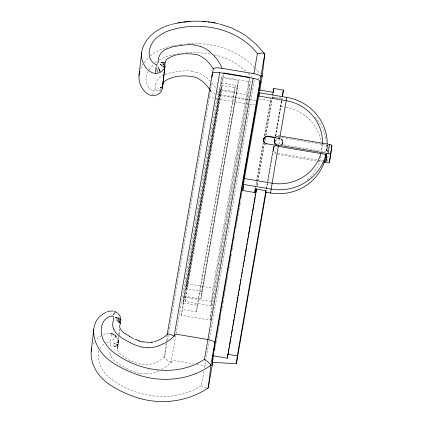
<?xml version="1.0" encoding="UTF-8"?>
<svg xmlns="http://www.w3.org/2000/svg" width="423" height="423" viewBox="0 0 423 423"><rect width="100%" height="100%" fill="white"/><g stroke="black" fill="none" stroke-linecap="round" stroke-linejoin="round"><path stroke-width="0.32" stroke-dasharray="2.12 1.59" d="M215.238 93.61L212.071 92.426L210.638 91.283L211.437 83.854M327.164 145.041L326.493 152.296M153.168 91.907L153.195 91.606M152.872 94.948L153.052 93.071M118.54 336.708L117.155 348.785C117.578 345.062 119.624 340.959 116.917 337.538A10.501 10.104 6.6 0 0 115.627 335.92C112.238 332.155 106.501 332.795 102.44 334.995M118.821 334.403L119.45 328.861M119.149 335.228L118.165 343.725L117.166 348.388A5.658 5.446 6.6 0 0 117.398 350.281C123.241 359.153 134.963 363.643 145.211 364.912A20.542 19.77 6.6 0 0 148.928 364.637L154.517 363.056L159.841 360.359A38.017 36.579 6.6 0 0 164.584 356.88L166.948 343.233M119.223 334.572L119.751 329.998M164.584 356.88L166.324 341.847M166.398 341.192L167.154 334.656M196.462 311.809L197.218 305.274L182.921 302.857L183.598 296.978L221.684 76.975L250.279 81.803L248.164 100.103L210.078 320.105L181.483 315.278L182.165 309.398L220.251 89.396L234.548 91.807L196.462 311.809L182.165 309.398M249.348 78.551L247.45 94.926L210.95 305.76L185.052 301.388L185.634 296.37L222.133 85.536L237.462 88.121L200.967 298.961L185.634 296.37M200.967 298.961L201.845 291.362L186.511 288.772L187.093 283.759L223.593 72.92M168.745 332.838L209.808 95.63L210.643 88.439M181.483 315.278L219.569 95.275L220.251 89.396M182.921 302.857L221.007 82.855L221.684 76.975M185.052 301.388L221.552 90.554L222.133 85.536M186.511 288.772L223.45 74.173M234.548 91.807L235.304 85.272L221.007 82.855M210.95 305.76L212.991 288.132L249.491 77.293M210.078 320.105L212.193 301.805L250.279 81.803M237.462 88.121L238.345 80.523L223.011 77.938M264.597 135.984L270.889 99.067M273.364 148.97L273.496 147.812M281.935 145.015A4.013 3.865 6.6 0 0 279.645 138.564L279.915 136.835M282.527 143.048L282.596 142.461M282.939 143.037L282.992 142.599M327.788 149.726L327.502 152.211L279.053 144.031A4.833 4.653 6.6 0 0 277.715 143.989M327.862 149.108L328.29 145.38L279.846 137.2A4.833 4.653 6.6 0 0 277.567 137.343M110.831 344.243L110.826 344.259A2.131 2.052 6.6 0 1 110.768 344.56L110.757 344.586A1.904 1.835 6.6 0 0 110.704 344.793L110.699 344.845A2.601 2.501 6.6 0 1 110.662 345.031L109.991 347.754M281.528 101.06L275.479 136.296M113.131 335.397L113.47 334.255L111.614 333.662L110.963 337.009M167.397 340.637L168.296 335.434M161.538 369.364A44.341 42.665 6.6 0 0 171.109 362.326L175.614 336.301M176.068 333.694L216.729 98.797A7.249 1.972 9.8 0 1 209.808 95.63M197.218 305.274L235.304 85.272M201.845 291.362L238.345 80.523M201.406 295.159L237.906 84.325M98.897 350.841C96.719 357.53 99.342 364.742 102.99 370.421A35.548 34.205 6.6 0 0 104.407 372.436L105.01 373.213A33.729 32.455 6.6 0 0 108.938 377.321C134.509 397.641 173.044 404.055 201.422 385.559L203.997 370.68M204.431 368.184L205.652 361.131M205.763 360.481L250.093 104.428A7.249 1.972 9.8 0 0 255.212 104.708M249.887 99.68L250.887 99.844L254.323 79.968L254.868 79.831M214.704 350.699L216.179 342.181M216.269 341.647L217.75 333.086M217.834 332.594L218.284 330.009M218.395 329.364L218.844 326.773M218.955 326.128L219.294 324.187M219.405 323.542L219.854 320.957M220.002 320.084L220.341 318.138M220.452 317.488L220.901 314.886M221.53 311.254L223.037 302.54M223.101 302.202L223.603 299.288M223.656 298.966L224.105 296.38M224.164 296.042L224.613 293.44M224.666 293.15L225.115 290.559M225.226 289.914L225.676 287.328M225.739 286.942L226.231 284.092M226.347 283.447L226.68 281.507M226.791 280.861L227.241 278.276M227.315 277.842L227.801 275.04M228.473 271.159L228.806 269.224M228.917 268.573L229.901 262.894M230.017 262.244L230.466 259.648M230.487 259.521L230.937 256.935M231.027 256.396L231.492 253.7M232.153 249.898L232.502 247.883M232.602 247.296L233.062 244.647M233.734 240.766L234.067 238.826M234.183 238.181L234.628 235.595M235.86 228.483L237.329 220.002M237.43 219.426L238.884 211.019M238.995 210.374L239.444 207.788M239.555 207.143L239.915 205.055M240.005 204.552L240.449 201.967M241.152 197.906L241.491 195.96M241.602 195.31L242.279 191.408M255.339 188.272L263.217 142.763M264.454 135.609L270.873 98.554M255.82 186.696L256.719 181.493M256.835 180.843L263.476 142.488M257.041 185.285L257.602 182.033M257.713 181.382L264.243 143.688M264.803 140.436L265.142 138.485M265.702 135.238L271.894 99.49M272.005 98.839L272.565 95.587M257.263 185.306L257.824 182.054M257.935 181.409L264.465 143.709M264.914 141.108L265.364 138.506M265.924 135.26L272.116 99.511M272.227 98.86L272.787 95.609M266.236 188.843L267.135 183.571M267.251 182.921L273.665 145.866M275.347 136.195L281.432 101.007M281.538 100.447L282.099 97.2M266.374 188.912L267.273 183.719M267.722 181.118L273.792 146.041M266.675 188.885L267.579 183.688M268.029 181.086L274.104 145.988M275.791 136.243L281.866 101.145M281.977 100.494L282.432 97.893L272.745 97.591M279.011 144.243L280.248 137.1M327.127 152.1L328.29 145.38M327.18 161.517L328.343 154.797M266.231 189.726L266.3 189.319M154.982 89.216L154.987 89.19A2.131 2.052 6.6 0 0 155.03 88.899A1.904 1.835 6.6 0 1 155.045 88.656A2.601 2.501 6.6 0 0 155.088 88.423L155.611 84.314M117.895 344.898L117.213 345.871L114.358 346.151L117.097 345.676L115.453 346.093M110.038 341.049L110.361 339.701M109.88 341.684L109.917 341.53M140.663 68.764L142.9 64.439M115.765 335.931L114.041 338.664M116.098 335.688L114.231 338.5L112.148 340.727M148.119 71.328C144.116 77.546 145.75 87.519 152.825 90.702M110.292 341.107L110.461 340.806M99.928 348.594L102.07 345.76L104.724 343.64M149.134 69.626L153.401 64.513M144.132 62.604L148.568 57.533M113.713 343.645L116.373 342.974L118.16 342.159L118.768 341.398M154.744 89.782L154.675 89.856A2.866 2.755 6.6 0 1 154.263 90.221L154.21 90.258A3.146 3.024 6.6 0 1 154.02 90.379L153.755 90.522A1.671 1.607 6.6 0 1 153.486 90.638L153.417 90.654A1.56 1.502 6.6 0 1 153.211 90.712L153.184 90.712M117.086 345.681L117.657 345.041M117.562 344.491L115.897 344.84L117.557 344.491L118.139 343.873L117.266 344.766L117.827 344.179M171.109 362.326L173.033 360.306L192.93 363.669M155.236 62.874L156.388 61.948A35.548 34.205 6.6 0 1 157.583 61.076M101.457 335.524L97.084 338.902A22.139 21.303 6.6 0 0 96.333 339.701M161.951 86.784L158.006 88.428M118.144 342.165L116.373 342.974M259.622 78.176L258.189 78.778M158.741 370.781L155.833 371.954M106.247 342.857L109.293 342.138M164.949 74.448L170.749 72.719L179.061 71.318M160.275 87.82L161.961 87.312M160.158 89.174L161.279 88.883L158.985 89.269M168.74 46.72L160.909 49.327L154.776 52.605A43.199 41.565 6.6 0 0 150.239 55.995M171.373 55.196L164.325 57.396A33.729 32.455 6.6 0 0 159.233 59.981M169.544 46.525L170.347 46.329M172.092 55.027L173.541 54.704M171.156 46.144L179.252 44.664M174.265 54.551L175.719 54.266M177.909 53.88L179.373 53.642M159.905 90.348L161.533 90.125M115.548 346.162L114.395 346.151M181.578 53.335L183.053 53.161M114.543 343.883L113.887 343.936M186.009 52.875L198.641 52.658L210.458 53.996M113.549 343.957L113.211 343.973M145.528 373.853L139.23 373.229M191.519 71.191L197.668 72.671M272.978 97.57L275.489 97.993M276.119 98.099L278.63 98.522M279.259 98.633L280.512 98.845M221.552 90.554L247.45 94.926M259.236 98.945L270.678 100.88M216.798 94.017L248.893 99.511M219.569 95.275L248.164 100.103M280.655 106.411L285.419 107.22M216.729 98.797L250.093 104.428M277.546 137.761L279.693 138.125A4.013 3.865 6.6 0 1 281.692 144.851M276.779 138.083L279.645 138.564M278.112 153.306L317.52 159.957M318.165 160.068L322.686 160.83M277.335 154.358L316.653 160.999M317.298 161.105L322.458 161.977M187.093 283.759L212.991 288.132M183.598 296.978L212.193 301.805M196.906 364.34L204.864 365.684A7.249 1.972 9.8 0 0 207.513 365.99M214.546 54.847C226.199 57.459 237.144 63.106 245.922 71.223M155.542 89.676L155.865 89.755M157.546 90.453L156.23 89.972L159.984 91.093M111.635 333.668L113.464 334.255L112.909 333.99A7.651 7.36 6.6 0 0 111.328 333.414L110.371 333.25L113.47 334.255M206.223 388.018L201.422 385.559M114.601 335.005L116.039 335.576M113.47 345.707L117.594 347.13L118.186 346.723L118.149 343.894M127.524 369.03L119.112 364.314L114.02 360.264A17.227 16.576 6.6 0 1 111.735 357.414L111.439 356.917A11.865 11.416 6.6 0 1 110.884 355.865L110.213 354.157M109.631 342.233L109.663 342.255A1.56 1.502 6.6 0 1 109.806 342.344M109.88 342.403L109.895 342.413A1.671 1.607 6.6 0 1 110.102 342.593L110.313 342.831A3.146 3.024 6.6 0 1 110.456 343.005L110.493 343.064A2.866 2.755 6.6 0 1 110.752 343.518L110.8 343.635M211.088 91.817L210.696 91.405M248.111 73.274L251.748 77.028M254.35 67.305C238.329 50.527 214.646 42.85 191.772 43.632A102.551 98.675 6.6 0 0 186.374 43.892M210.564 81.385L206.747 77.843A30.44 29.287 6.6 0 0 197.684 72.624M255.117 68.071L260.536 74.088M115.627 335.92L116.526 336.972L115.791 336.095M210.617 91.215L210.014 90.057A38.017 36.579 6.6 0 1 210.601 91.045M117.774 344.359L117.922 344.808M275.442 141.694A3.606 3.469 6.6 0 1 280.676 139.32A3.606 3.469 6.6 0 1 281.522 144.856M275.458 141.467A3.606 3.469 6.6 0 1 281.004 138.881A3.606 3.469 6.6 0 1 280.809 144.83M276.187 152.798A4.833 4.653 6.6 0 1 274.395 145.798M276.055 153.961A4.833 4.653 6.6 0 1 275.32 145.967M321.115 156.013A43.5 41.861 6.6 0 1 306.68 180.42M286.043 107.326A43.5 41.861 6.6 0 1 321.179 142.001M321.448 143.82A43.5 41.861 6.6 0 1 321.692 151.154M327.175 145.094A48.338 46.509 6.6 0 1 326.334 152.396M322.448 144.618A43.5 41.861 6.6 0 1 321.364 151.868M315.013 117.076A48.338 46.509 6.6 0 1 326.276 141.097M326.672 145.047A48.338 46.509 6.6 0 1 326.482 152.402M211.934 82.945A43.844 42.184 6.6 0 1 216.19 88.793M217.359 90.85A43.844 42.184 6.6 0 1 219.066 94.466M256.005 100.124A7.249 1.972 9.8 0 1 250.887 99.844M179.844 44.579A102.551 98.675 6.6 0 1 183.392 44.156M155.622 84.32A13.282 12.78 6.6 0 1 157.721 79.656L158.942 78.276A11.865 11.416 6.6 0 1 159.815 77.462L160.269 77.092A17.227 16.576 6.6 0 1 162.834 75.437M179.077 71.392A49.613 47.736 6.6 0 1 191.529 71.059M171.109 362.384A7.461 2.046 28.1 0 1 164.452 356.816M93.277 344.19A22.139 21.303 6.6 0 1 94.355 342.313M110.202 354.157A13.282 12.78 6.6 0 1 109.689 350.567M139.193 373.361A49.613 47.736 6.6 0 1 127.561 368.962M155.817 371.923A30.44 29.287 6.6 0 1 145.528 373.9M118.34 341.937L118.334 342.387L117.837 339.357L118.34 341.937M117.79 345.279L117.224 345.861L117.795 345.274M161.808 87.466L160.174 87.862L161.808 87.466"/><path stroke-width="0.63" d="M141.684 52.124L138.998 75.389L139.077 79.619A22.139 21.303 6.6 0 0 140.891 85.858C143.143 90.464 147.178 94.916 152.481 95.709A7.651 7.36 6.6 0 0 154.12 95.714L157.377 94.752A10.501 10.104 6.6 0 0 159.138 93.652C162.131 91.664 162.596 87.984 162.765 84.706L165.123 64.661M158.165 61.663L158.636 58.168A13.282 12.78 6.6 0 1 160.751 53.51L161.967 52.129A11.865 11.416 6.6 0 1 162.839 51.315L163.294 50.945A17.227 16.576 6.6 0 1 166.408 49.015M158.16 61.716L158.112 62.244A2.601 2.501 6.6 0 1 158.086 62.456L158.075 62.509A1.904 1.835 6.6 0 0 158.049 62.72A2.131 2.052 6.6 0 1 158.012 63.043L158.012 63.043M156.187 65.824L156.219 65.491M156.045 67.199L155.4 73.332M258.881 96.407L259.315 92.579L244.156 179.849L242.733 190.509L254.81 192.544L255.481 188.647M254.81 192.544L255.228 188.922L265.898 190.72L265.718 192.375L265.856 191.772M327.196 143.957A48.338 46.509 6.6 0 0 286.82 97.406L280.031 136.19M165.24 63.334L165.594 61.272A5.658 5.446 6.6 0 1 166.451 59.564C174.926 53.124 187.479 52.722 197.604 54.89A20.542 19.77 6.6 0 1 201.02 56.37L205.758 59.691L209.871 63.989A38.017 36.579 6.6 0 1 213.176 68.822L212.42 75.357M91.209 351.249L93.784 329.02M162.395 88.227L164.891 66.654M211.928 77.324L212.383 73.401A7.249 1.972 9.8 0 1 219.759 72.65L253.118 78.281A7.249 1.972 9.8 0 1 260.039 81.449L258.448 95.175M266.115 192.137L236.409 363.727L212.277 362.321L213.033 355.785L259.056 89.946L273.353 92.362L273.808 88.439L283.336 90.046L282.58 96.587M212.542 362.315L212.24 364.927A7.249 1.972 9.8 0 1 211.653 365.567M212.769 360.354L212.996 358.392M213.224 356.43L213.372 355.124M213.525 353.813L214.81 342.704A7.249 1.972 9.8 0 0 207.889 339.537L176.058 334.159L174.133 336.179A44.341 42.665 6.6 0 1 164.563 343.217L158.858 345.808M213.033 355.785L227.331 358.196L256.475 188.536M259.241 90.591L260.832 76.864L264.798 53.948C263.635 52.241 259.722 53.409 257.586 53.763C236.774 27.299 198.271 20.346 167.349 31.249A33.729 32.455 6.6 0 0 162.258 33.835L161.427 34.369A35.548 34.205 6.6 0 0 159.413 35.802C149.684 41.343 143.926 58.427 155.849 64.55M236.409 363.727L237.319 355.886L266.009 190.144M266.887 144.021L266.913 143.804A4.013 3.865 6.6 0 1 263.614 139.326A4.013 3.865 6.6 0 1 268.23 136.19L276.113 137.517M264.803 143.254A4.013 3.865 6.6 0 1 268.177 136.629L268.23 136.19M274.284 140.981L274.421 139.817A4.833 4.653 6.6 0 1 279.978 136.042L329.612 144.423A2.416 0.656 9.8 0 1 331.923 145.475L329.427 162.485A2.416 0.656 9.8 0 1 326.968 162.739L323.743 162.194M323.976 161.052L325.916 161.38L326.704 154.548L278.26 146.369L278.392 145.205A4.833 4.653 6.6 0 1 274.421 139.817M329.427 162.485L331.923 145.475M113.85 318.122L113.856 318.096A2.131 2.052 6.6 0 1 113.792 318.413A1.904 1.835 6.6 0 0 113.734 318.646L113.729 318.672A2.601 2.501 6.6 0 1 113.687 318.879L112.804 322.923A13.282 12.78 6.6 0 0 113.227 328.01L113.914 329.713M138.998 75.389L139.77 71.27M213.176 68.822C215.476 66.929 219.214 68.161 221.99 68.309L253.911 73.697A7.249 1.972 9.8 0 1 260.832 76.864M162.765 84.706L163.019 83.5A5.658 5.446 6.6 0 1 163.881 81.792C172.357 75.347 184.909 74.945 195.029 77.118A20.542 19.77 6.6 0 1 198.445 78.593L203.188 81.919L207.302 86.213A38.017 36.579 6.6 0 1 210.014 90.057M212.383 73.401L167.154 334.656A38.017 36.579 6.6 0 1 162.411 338.13L158.186 340.372L153.745 341.937M219.759 72.65L174.133 336.179A7.461 1.877 29.7 0 0 167.101 334.63M112.322 315.992C99.077 317.816 98.654 335.783 106.014 344.274A35.548 34.205 6.6 0 0 107.431 346.284L108.039 347.061A33.729 32.455 6.6 0 0 111.963 351.169C137.538 371.489 176.068 377.908 204.446 359.413L253.118 78.281M253.911 73.697L257.353 53.821M260.039 81.449L210.844 365.62L208.264 387.886L207.064 388.235M212.277 362.321L212.954 358.418M212.69 362.326L208.275 387.843C185.745 403.188 156.024 405.604 130.871 395.426A102.551 98.675 6.6 0 1 119.413 390.344C111.862 386.331 104.238 381.752 98.993 374.82A43.199 41.565 6.6 0 1 95.307 369.147C91.913 362.807 89.977 355.278 91.775 348.155M259.748 90.496L262.228 76.177L264.798 53.948L256.153 44.309L246.154 35.929M242.733 190.509L243.405 186.606M263.783 139.511L264.005 138.21M272.682 94.937L273.808 88.439M227.331 358.196L229.017 348.446M229.245 347.146L229.467 345.85M229.694 344.549L230.709 338.696M230.932 337.401L231.159 336.1M231.381 334.799L232.396 328.951M232.618 327.651L232.846 326.35M233.068 325.049L233.295 323.748M233.522 322.448L234.083 319.201M234.305 317.9L234.532 316.6M234.76 315.299L234.982 313.998M235.209 312.697L235.77 309.451M235.997 308.15L236.219 306.849M236.446 305.549L236.669 304.248M236.896 302.953L237.118 301.652M237.345 300.351L237.906 297.099M238.133 295.799L238.361 294.503M238.583 293.202L238.81 291.902M239.032 290.601L239.598 287.349M239.82 286.054L240.047 284.753M240.269 283.452L240.497 282.152M240.719 280.851L240.946 279.55M241.507 276.304L241.734 275.003M241.961 273.702L242.183 272.401M242.411 271.101L242.633 269.8M243.199 266.553L243.421 265.253M243.648 263.952L243.87 262.651M244.097 261.351L244.658 258.104M244.885 256.803L245.107 255.503M245.335 254.202L245.562 252.901M245.784 251.6L246.345 248.354M246.572 247.053L246.799 245.752M247.021 244.452L247.249 243.151M247.471 241.856L248.037 238.604M248.259 237.303L248.486 236.002M248.708 234.702L250.173 226.252M250.4 224.957L251.859 216.507M252.087 215.207L252.309 213.906M252.536 212.605L253.546 206.757M253.774 205.456L254.001 204.156M254.223 202.855L255.238 197.007M255.46 195.706L255.688 194.406M255.91 193.105L256.587 189.208M282.21 96.55L283.336 90.046M278.376 145.739L270.482 193.179L270.577 192.793M325.916 161.38L326.339 158.932M326.551 157.71L326.762 156.489M330.337 154.644A2.416 0.656 9.8 0 0 328.026 153.586L329.612 144.423M164.891 66.443L163.965 68.923L161.708 71.429A10.501 10.104 6.6 0 1 159.947 72.529L156.69 73.486A7.651 7.36 6.6 0 1 155.051 73.48C149.747 72.687 145.718 68.24 143.46 63.635A22.139 21.303 6.6 0 1 141.652 57.396C140.558 48.566 145.623 40.238 151.963 34.522A43.199 41.565 6.6 0 1 157.345 30.382L164.251 26.781M113.057 314.966L113.353 313.829M113.967 314.009L115.146 312.401M157.747 63.656L157.726 63.683A2.866 2.755 6.6 0 1 157.287 64.069L157.25 64.1A3.146 3.024 6.6 0 1 157.044 64.233L156.801 64.365A1.671 1.607 6.6 0 1 156.51 64.492L156.399 64.523A1.56 1.502 6.6 0 1 156.235 64.566L156.214 64.566M261.499 77.108L262.228 76.177L261.557 75.336M166.403 49.005L172.568 46.853L182.086 45.166M106.03 312.296L103.075 313.877L99.659 316.674A22.139 21.303 6.6 0 0 95.852 321.966C91.86 329.898 93.811 339.431 97.877 346.923A43.199 41.565 6.6 0 0 101.562 352.597C106.813 359.529 114.432 364.108 121.983 368.121A102.551 98.675 6.6 0 0 133.441 373.197C158.456 383.286 189.208 381.139 210.802 365.276C210.527 364.52 209.951 363.923 209.411 363.346C207.92 361.845 206.213 360.576 204.446 359.413M165.023 26.475L169.718 24.925M107.077 311.878L107.553 311.714M108.034 311.561L109.499 311.196M170.517 24.708L171.315 24.497M172.113 24.296L172.922 24.106M173.726 23.921L177.168 23.217M151.497 342.413L152.624 342.202M178.326 23.006L179.495 22.816M180.658 22.625L181.827 22.435M177.237 22.99C189.79 20.658 202.76 20.531 215.323 22.858M109.996 311.111L113.422 311.095M152.296 342.064L149.108 342.434L142.593 341.789M161.004 62.556L164.774 62.414M116.711 317.773L115.294 317.795L119.265 317.974M148.552 347.706L142.255 347.082M202.786 21.557L205.795 21.795M208.195 22.038L209.39 22.186M194.543 45.044L200.692 46.525M211.183 22.403L212.372 22.604M213.557 22.805L215.339 23.101M223.593 72.92L249.491 77.293M259.304 92.759L286.82 97.406M258.665 96.037L286.175 100.679A43.5 41.861 6.6 0 1 322.5 143.397M268.177 136.629L275.347 137.84M278.392 145.205L328.026 153.586M266.913 143.804L276.943 145.496M244.378 178.538L271.894 183.18A43.5 41.861 6.6 0 0 320.888 153.639M243.437 184.428L270.947 189.07A48.338 46.509 6.6 0 0 325.969 154.057M265.729 192.19L270.498 192.994A48.338 46.509 6.6 0 0 326.265 154.088M227.786 354.273L237.319 355.886M215.92 23.228L218.855 23.857M141.335 341.705L142.625 342.033M220.018 24.132L231.318 27.77L242.527 33.502M117.816 318.339L120.481 319.407L119.852 319.021M140.039 341.319L140.901 341.578M164.706 63.646L161.972 62.419L163.056 62.863M162.046 62.445L163.178 62.826M138.744 340.869L139.611 341.171M136.238 339.648L139.442 340.885M160.169 64.106L161.115 64.497M117.689 319.365L120.301 320.824M134.821 339.23L136.132 339.828M130.548 342.879L122.136 338.167L117.044 334.117A17.227 16.576 6.6 0 1 114.76 331.267L114.464 330.765A11.865 11.416 6.6 0 1 113.914 329.713M132.161 337.914L133.494 338.59M131.712 337.676L129.454 336.454M112.661 316.087L112.687 316.103A1.56 1.502 6.6 0 1 112.83 316.198L112.92 316.267A1.671 1.607 6.6 0 1 113.131 316.441L113.343 316.679A3.146 3.024 6.6 0 1 113.48 316.859L113.517 316.912A2.866 2.755 6.6 0 1 113.776 317.372L113.824 317.488M129.771 336.428L125.203 333.689M242.987 33.798L245.71 35.617M160.539 64.582L164.351 67.458M118.44 321.163L119.942 322.204M125.129 333.821L121.591 330.802L119.973 328.058A5.658 5.446 6.6 0 1 119.735 326.165C120.333 322.58 122.057 318.604 119.492 315.309A10.501 10.104 6.6 0 0 118.197 313.697L117.7 313.221M117.171 312.782L115.447 311.725A7.651 7.36 6.6 0 0 114.369 311.312M209.771 51.696L214.297 56M116.462 319.836L120.328 323.458M163.664 65.919L164.272 66.459M158.08 66.823L160.121 71.73M159.222 69.393L159.926 71.461M156.447 65.851L156.505 66.189M156.917 68.642L157.34 72.19M278.26 146.369A4.833 4.653 6.6 0 1 274.691 139.749M331.013 153.322A2.416 0.656 9.8 0 1 330.072 153.681M266.152 144.058A4.013 3.865 6.6 0 1 265.797 143.91M214.271 56.021A43.844 42.184 6.6 0 1 222.091 68.32M183.593 22.202A102.551 98.675 6.6 0 1 190.139 21.589M182.102 45.245A49.613 47.736 6.6 0 1 194.554 44.912M200.708 46.477A30.44 29.287 6.6 0 1 209.75 51.722M142.218 347.214A49.613 47.736 6.6 0 1 130.585 342.81M158.842 345.776A30.44 29.287 6.6 0 1 148.552 347.754M164.573 65.063L163.051 64.174L164.573 65.063M119.846 322.014L118.355 321.089L119.846 322.014"/></g></svg>
